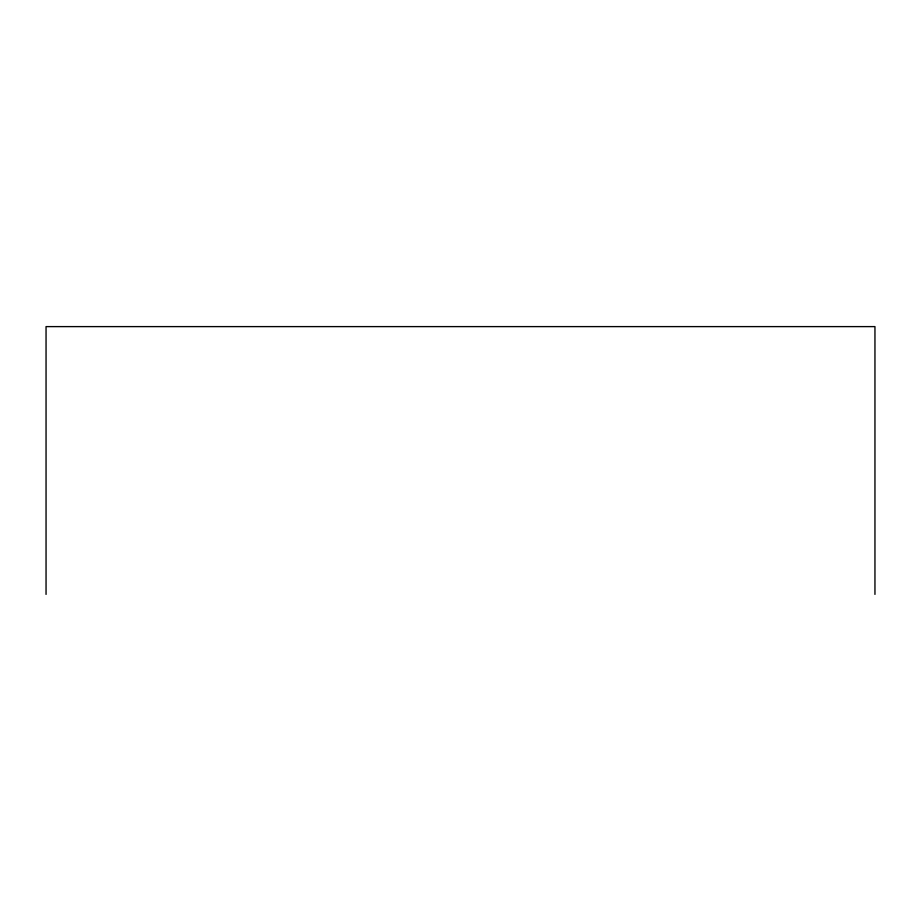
<?xml version="1.0" encoding="UTF-8"?>
<svg xmlns="http://www.w3.org/2000/svg" width="921" height="921" viewBox="0 0 921 921"><rect width="100%" height="100%" fill="white"/><g stroke="black" fill="none" stroke-linecap="round" stroke-linejoin="round"><path stroke-width="1.38" d="M874.95 594.39L874.95 326.61L46.05 326.61L46.05 594.39"/></g></svg>
